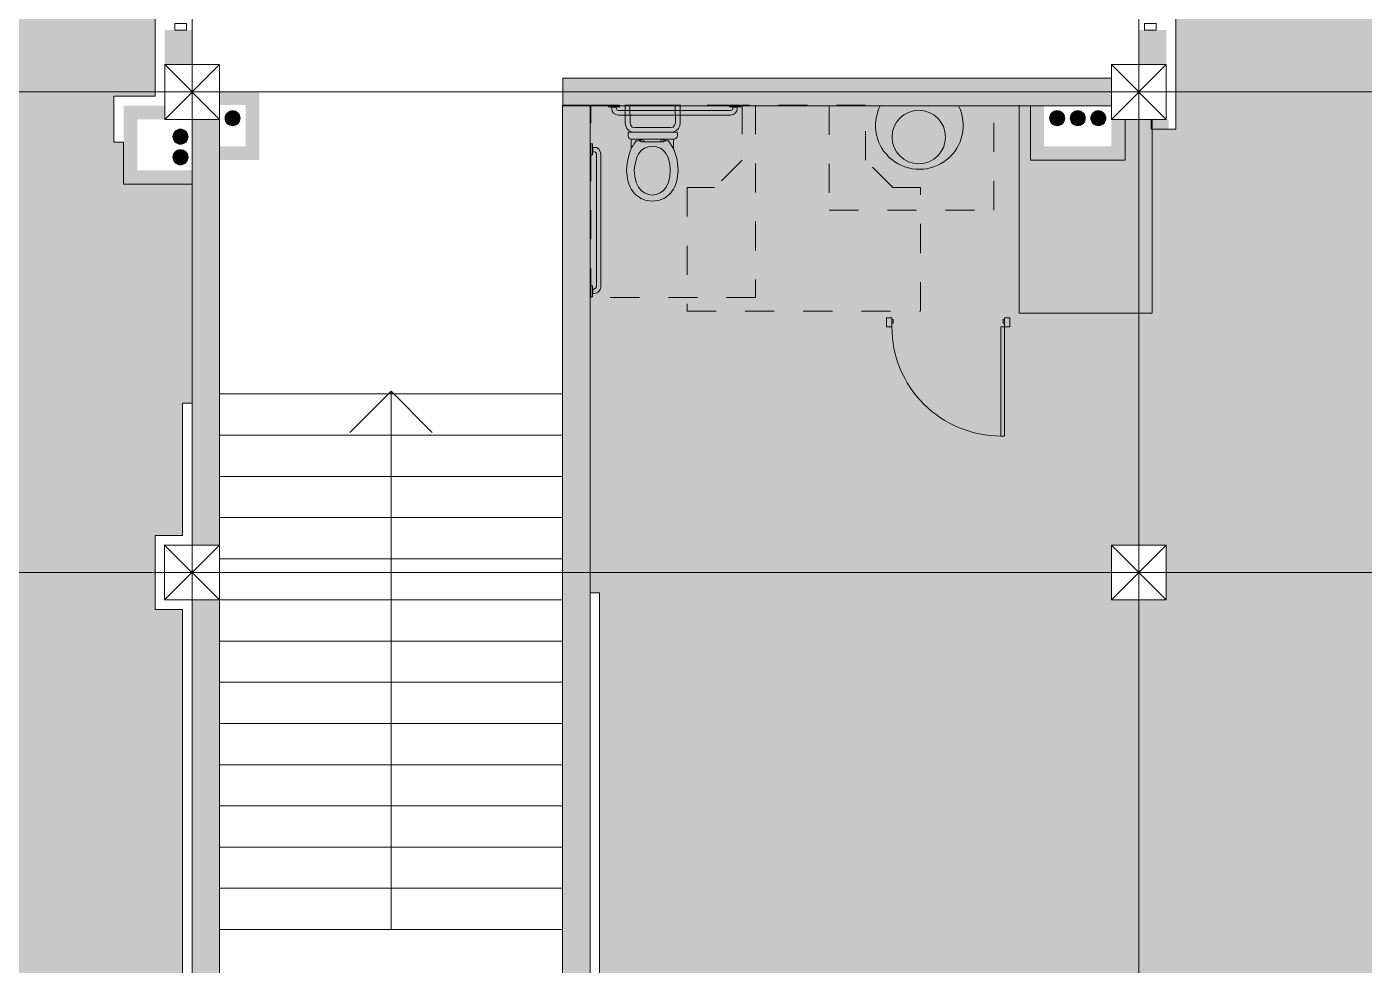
# Model space of a CAD drawing. Header units: millimetres. Extents: x 476244520 to 476657119, y 4620824743 to 4621446928.
# Drawn here: x 476416742 to 476426491, y 4620877560 to 4620884395 of the extents above; entities that cross this region are included whole.
import ezdxf

# ---------------------------------------------------------------- set-up
doc = ezdxf.new("R2010")
doc.units = ezdxf.units.MM
doc.header["$MEASUREMENT"] = 0
doc.linetypes.add('Dashed', pattern=[423.333333, 211.666667, -211.666667])
for name, color, linetype, lineweight in [('0_Pen_No__6', 6, 'Continuous', 0), ('0_Pen_No__7_Pen_No__7_Pen_No__7', 7, 'Continuous', 0), ('2D Drafting - General_Pen_No__1_Pen_No__7', 7, 'Continuous', 0), ('2D Drafting - General_Pen_No__250_Pen_No__7_Pen_No__250', 7, 'Continuous', 0), ('2D Drafting - General_Pen_No__250_Pen_No__7_Pen_No__7', 7, 'Continuous', 0), ('2D Drafting - General_Pen_No__7_Pen_No__7_Pen_No__7', 7, 'Continuous', 0), ('Doors_Pen_No__7_Pen_No__7_Pen_No__7', 7, 'Continuous', 0), ('G-Anno-Nplt_Pen_No__151', 151, 'Continuous', 0), ('G-Anno-Nplt_Pen_No__4', 7, 'Continuous', 0), ('gegmebi_Pen_No__7_Pen_No__7', 7, 'Continuous', 0), ('New_0_Pen_No__7', 7, 'Continuous', 0), ('New_2D Drafting - General_Pen_No__250_Pen_No__7_Pen_No__7', 7, 'Continuous', 0), ('New_Car-Art_Pen_No__4', 7, 'Continuous', 0), ('New_shenobebi_Pen_No__7', 7, 'Continuous', 0), ('shaxtebi da milebi_Pen_No__1_Pen_No__1_Pen_No__1', 1, 'Continuous', 0), ('zoma_Pen_No__5_Pen_No__5', 5, 'Continuous', 0)]:
    doc.layers.add(name, color=color, linetype=linetype, lineweight=lineweight)
for name, color, linetype, lineweight, true_color in [('New_-------MISACVDOMOBIS_GEGMA_Pen_No__251', 7, 'Continuous', 0, 0x656565), ('shaxtebi da milebi_Pen_No__1_Pen_No__1_Pen_No__252', 7, 'Continuous', 0, 0x666666), ('shaxtebi da milebi_Pen_No__5_Pen_No__5_Pen_No__252', 7, 'Continuous', 0, 0x666666)]:
    doc.layers.add(name, color=color, linetype=linetype, lineweight=lineweight, true_color=true_color)

msp = doc.modelspace()

# ---------------------------------------------------------------- hatches: boundary and pattern name
at = {"layer": '2D Drafting - General_Pen_No__250_Pen_No__7_Pen_No__7', "linetype": 'Continuous', "lineweight": 0}
for points in [[(476417747.729, 4620884370.243), (476417947.729, 4620884370.243), (476417947.729, 4620884120.243), (476417747.729, 4620884120.243)], [(476425047.729, 4620884370.243), (476424847.729, 4620884370.243), (476424847.729, 4620884120.243), (476425047.729, 4620884120.243)], [(476420648.518, 4620883820.243), (476420648.518, 4620884020.243), (476424647.729, 4620884020.243), (476424647.729, 4620883820.243)], [(476418147.729, 4620883823.958), (476418147.729, 4620883923.501), (476418437.917, 4620883923.501), (476418437.917, 4620883423.501), (476418147.729, 4620883423.501), (476418147.729, 4620883523.501), (476418337.729, 4620883523.501), (476418337.729, 4620883823.958)], [(476417947.729, 4620883249.225), (476417447.729, 4620883249.225), (476417447.729, 4620883820.243), (476417747.729, 4620883820.243), (476417747.729, 4620883720.243), (476417547.729, 4620883720.243), (476417547.729, 4620883349.413), (476417947.729, 4620883349.413)], [(476420847.729, 4620873520.243), (476420847.729, 4620883823.501), (476420647.729, 4620883823.501), (476420647.729, 4620873520.243)], [(476424747.462, 4620883523.501), (476424747.462, 4620883720.243), (476424647.729, 4620883720.243), (476424647.729, 4620883523.501), (476424157.729, 4620883523.501), (476424157.729, 4620883823.501), (476424057.541, 4620883823.501), (476424057.541, 4620883423.501), (476424747.462, 4620883423.501)], [(476418147.729, 4620880620.243), (476417947.729, 4620880620.243), (476417947.729, 4620883720.243), (476418147.729, 4620883720.243)], [(476418147.729, 4620873720.243), (476417947.729, 4620873720.243), (476417947.729, 4620880220.243), (476418147.729, 4620880220.243)]]:
    msp.add_hatch(color=7, dxfattribs=at).paths.add_polyline_path(points)
at = {"layer": 'G-Anno-Nplt_Pen_No__151', "linetype": 'Continuous', "lineweight": 0, "true_color": 0x1f2f3f}
msp.add_hatch(color=169, dxfattribs=at).paths.add_polyline_path([(476417447.729, 4620883249.225), (476417947.729, 4620883249.225), (476417947.729, 4620881652.319), (476417877.729, 4620881652.319), (476417877.729, 4620880690.243), (476417678.519, 4620880690.243), (476417678.519, 4620880150.243), (476417877.729, 4620880150.243), (476417877.729, 4620875190.247), (476414277.553, 4620875190.247), (476414277.553, 4620873590.302), (476411617.729, 4620873590.302), (476411617.729, 4620873940.373), (476411217.729, 4620873940.373), (476411217.729, 4620880150.244), (476411317.729, 4620880150.244), (476411317.729, 4620880690.243), (476411217.729, 4620880690.243), (476411217.729, 4620881985.806), (476411147.729, 4620881985.806), (476411147.729, 4620883720.243), (476411217.729, 4620883720.243), (476411247.729, 4620883720.243), (476411247.729, 4620883950.243), (476411617.729, 4620883950.243), (476411617.729, 4620884780.431), (476411217.729, 4620884780.431), (476411217.729, 4620890550.244), (476411317.729, 4620890550.244), (476411317.729, 4620890750.243), (476417677.729, 4620890750.243), (476417677.729, 4620883890.243), (476417377.729, 4620883890.243), (476417377.729, 4620883554.047), (476417447.729, 4620883554.047)])
h = msp.add_hatch(color=169, dxfattribs=at)
h.paths.add_polyline_path([(476424057.541, 4620883820.244), (476420847.729, 4620883820.244), (476420847.729, 4620880272.083), (476420917.729, 4620880272.083), (476420917.729, 4620873790.243), (476420917.729, 4620873590.302), (476424577.729, 4620873590.302), (476424577.729, 4620873790.243), (476424777.729, 4620873790.243), (476424777.729, 4620875190.239), (476431677.729, 4620875190.239), (476431677.729, 4620878791.892), (476431747.729, 4620878791.892), (476431747.729, 4620880220.244), (476431127.541, 4620880220.244), (476431127.541, 4620880620.244), (476431127.541, 4620880690.244), (476431677.729, 4620880690.244), (476431677.729, 4620882714.552), (476431677.729, 4620883650.243), (476431477.729, 4620883650.243), (476431477.729, 4620883950.243), (476431277.729, 4620883950.243), (476431277.729, 4620884630.431), (476431677.729, 4620884630.431), (476431677.729, 4620890550.244), (476431477.729, 4620890550.244), (476431477.729, 4620890750.243), (476425117.729, 4620890750.243), (476425117.729, 4620883650.244), (476424937.73, 4620883650.244), (476424937.73, 4620883720.243), (476424747.462, 4620883720.243), (476424747.462, 4620883650.244), (476424747.462, 4620883423.501), (476424057.541, 4620883423.501)])
h.paths.add_polyline_path([(476425047.729, 4620880220.244), (476424647.729, 4620880220.244), (476424647.729, 4620880620.244), (476425047.729, 4620880620.244)], flags=0)
at = {"layer": 'New_2D Drafting - General_Pen_No__250_Pen_No__7_Pen_No__7', "linetype": 'Continuous', "lineweight": 0}
for points in [[(476425064.412, 4620882309.306), (476424944.412, 4620882309.306), (476424944.412, 4620883720.243), (476425064.412, 4620883720.243)], [(476423008.302, 4620882309.306), (476420854.412, 4620882309.306), (476420854.412, 4620882153.501), (476423008.302, 4620882153.501)], [(476425064.412, 4620882309.306), (476423908.302, 4620882309.306), (476423908.302, 4620882153.501), (476425064.412, 4620882153.501)]]:
    msp.add_hatch(color=7, dxfattribs=at).paths.add_polyline_path(points)
at = {"layer": 'shaxtebi da milebi_Pen_No__1_Pen_No__1_Pen_No__1', "linetype": 'Continuous', "lineweight": 0}
for points in [[(476418297.729, 4620883728.502, -1), (476418187.729, 4620883728.502, -1)], [(476424497.729, 4620883728.502, 1), (476424607.729, 4620883728.502, 1)], [(476417862.729, 4620883539.413, -1), (476417862.729, 4620883649.413, -1)]]:
    msp.add_hatch(color=1, dxfattribs=at).paths.add_polyline_path(points)
at = {"layer": 'shaxtebi da milebi_Pen_No__1_Pen_No__1_Pen_No__252', "linetype": 'Continuous', "lineweight": 0, "true_color": 0x666666}
msp.add_hatch(color=251, dxfattribs=at).paths.add_polyline_path([(476417862.729, 4620883389.413, -1), (476417862.729, 4620883499.413, -1)])
at = {"layer": 'shaxtebi da milebi_Pen_No__5_Pen_No__5_Pen_No__252', "linetype": 'Continuous', "lineweight": 0, "true_color": 0x666666}
for points in [[(476424197.729, 4620883728.502, -1), (476424307.729, 4620883728.502, -1)], [(476424347.729, 4620883728.502, -1), (476424457.729, 4620883728.502, -1)]]:
    msp.add_hatch(color=251, dxfattribs=at).paths.add_polyline_path(points)

# ---------------------------------------------------------------- linework, layer by layer
at = {"layer": '0_Pen_No__6', "color": 6, "linetype": 'Dashed', "lineweight": 0}
msp.add_lwpolyline([(476423255.694, 4620882323.501), (476423255.694, 4620883223.501), (476423055.694, 4620883223.501), (476422855.694, 4620883423.501), (476422855.694, 4620883823.501), (476421955.694, 4620883823.501), (476421955.694, 4620883423.501), (476421755.694, 4620883223.501), (476421555.694, 4620883223.501), (476421555.694, 4620882323.501)], close=True, dxfattribs=at)
at = {"layer": '0_Pen_No__7_Pen_No__7_Pen_No__7', "color": 7, "linetype": 'Continuous', "lineweight": 0}
msp.add_circle((476423243.998, 4620883591.743), 194.708, dxfattribs=at)
msp.add_arc((476423248.313, 4620883676.228), 319.521, 153.2098837, 26.7901186, dxfattribs=at)
at = {"layer": '2D Drafting - General_Pen_No__1_Pen_No__7', "color": 7, "linetype": 'Continuous', "lineweight": 0}
for p, q in [((476418147.729, 4620883720.243), (476417747.729, 4620884120.243)), ((476417747.729, 4620883720.243), (476418147.729, 4620884120.243)), ((476425047.729, 4620883720.243), (476424647.729, 4620884120.243)), ((476424647.729, 4620883720.243), (476425047.729, 4620884120.243)), ((476417746.94, 4620880220.243), (476418146.94, 4620880620.243)), ((476418146.94, 4620880220.243), (476417746.94, 4620880620.243)), ((476425047.729, 4620880220.243), (476424647.729, 4620880620.243)), ((476424647.729, 4620880220.243), (476425047.729, 4620880620.243))]:
    msp.add_line(p, q, dxfattribs=at)
at = {"layer": '2D Drafting - General_Pen_No__1_Pen_No__7', "color": 7, "linetype": 'Continuous', "lineweight": 0, "flags": 128}
for points in [[(476417747.729, 4620883720.243), (476418147.729, 4620883720.243), (476418147.729, 4620884120.243), (476417747.729, 4620884120.243)], [(476424647.729, 4620883720.243), (476425047.729, 4620883720.243), (476425047.729, 4620884120.243), (476424647.729, 4620884120.243)], [(476418146.94, 4620880220.243), (476417746.94, 4620880220.243), (476417746.94, 4620880620.243), (476418146.94, 4620880620.243)], [(476424647.729, 4620880220.243), (476425047.729, 4620880220.243), (476425047.729, 4620880620.243), (476424647.729, 4620880620.243)]]:
    msp.add_lwpolyline(points, close=True, dxfattribs=at)
at = {"layer": '2D Drafting - General_Pen_No__250_Pen_No__7_Pen_No__250', "color": 7, "linetype": 'Continuous', "lineweight": 0, "flags": 128}
for points in [[(476420847.729, 4620873520.243), (476420847.729, 4620883823.501), (476420647.729, 4620883823.501), (476420647.729, 4620873520.243)], [(476418147.729, 4620880620.243), (476417947.729, 4620880620.243), (476417947.729, 4620883720.243), (476418147.729, 4620883720.243)], [(476418147.729, 4620873720.243), (476417947.729, 4620873720.243), (476417947.729, 4620880220.243), (476418147.729, 4620880220.243)]]:
    msp.add_lwpolyline(points, close=True, dxfattribs=at)
at = {"layer": '2D Drafting - General_Pen_No__250_Pen_No__7_Pen_No__7', "color": 7, "linetype": 'Continuous', "lineweight": 0, "flags": 128}
msp.add_lwpolyline([(476420648.518, 4620883820.243), (476420648.518, 4620884020.243), (476424647.729, 4620884020.243), (476424647.729, 4620883820.243)], close=True, dxfattribs=at)
at = {"layer": '2D Drafting - General_Pen_No__7_Pen_No__7_Pen_No__7', "color": 7, "linetype": 'Continuous', "lineweight": 0}
msp.add_arc((476423842.124, 4620882208.317), 794.311, 179.9983185, 270, dxfattribs=at)
at = {"layer": 'Doors_Pen_No__7_Pen_No__7_Pen_No__7', "color": 7, "linetype": 'Continuous', "lineweight": 0, "flags": 128}
for points in [[(476417906.365, 4620884370.243), (476417906.365, 4620884419.632), (476417821.698, 4620884419.632), (476417821.698, 4620884370.243)], [(476424889.094, 4620884370.243), (476424889.094, 4620884419.632), (476424973.76, 4620884419.632), (476424973.76, 4620884370.243)], [(476423008.302, 4620882276.074), (476423047.813, 4620882276.074), (476423047.813, 4620882208.34), (476423008.302, 4620882208.34)], [(476423056.702, 4620882261.674), (476423047.813, 4620882261.674), (476423047.813, 4620882235.007), (476423056.702, 4620882235.007)], [(476423868.791, 4620882208.317), (476423842.124, 4620882208.317), (476423842.124, 4620881414.006), (476423868.791, 4620881414.006)], [(476423868.791, 4620882261.65), (476423859.902, 4620882261.65), (476423859.902, 4620882234.984), (476423868.791, 4620882234.984)], [(476423908.302, 4620882276.05), (476423868.791, 4620882276.05), (476423868.791, 4620882208.317), (476423908.302, 4620882208.317)]]:
    msp.add_lwpolyline(points, close=True, dxfattribs=at)
at = {"layer": 'G-Anno-Nplt_Pen_No__4', "color": 7, "linetype": 'Continuous', "lineweight": 0, "flags": 128}
for points in [[(476411317.729, 4620890750.243), (476417677.729, 4620890750.243), (476417677.729, 4620883890.243), (476417377.729, 4620883890.243), (476417377.729, 4620883554.047), (476417447.729, 4620883554.047), (476417447.729, 4620883249.225), (476417947.729, 4620883249.225), (476417947.729, 4620881652.319), (476417877.729, 4620881652.319), (476417877.729, 4620880690.243), (476417678.519, 4620880690.243), (476417678.519, 4620880150.243), (476417877.729, 4620880150.243), (476417877.729, 4620875190.247)], [(476431477.729, 4620890750.243), (476425117.729, 4620890750.243), (476425117.729, 4620883650.244), (476424937.73, 4620883650.244), (476424937.73, 4620883720.243), (476424747.462, 4620883720.243), (476424747.462, 4620883650.244), (476424747.462, 4620883423.501), (476424057.541, 4620883423.501), (476424057.541, 4620883820.244), (476420847.729, 4620883820.244), (476420847.729, 4620880272.083), (476420917.729, 4620880272.083), (476420917.729, 4620873790.243), (476420917.729, 4620873590.302), (476424577.729, 4620873590.302), (476424577.729, 4620873790.243), (476424777.729, 4620873790.243), (476424777.729, 4620875190.239), (476431677.729, 4620875190.239)]]:
    msp.add_lwpolyline(points, dxfattribs=at)
msp.add_lwpolyline([(476425047.729, 4620880220.244), (476424647.729, 4620880220.244), (476424647.729, 4620880620.244), (476425047.729, 4620880620.244)], close=True, dxfattribs=at)
at = {"layer": 'gegmebi_Pen_No__7_Pen_No__7', "color": 7, "linetype": 'Continuous', "lineweight": 0, "flags": 128}
for points in [[(476419397.729, 4620881740.242), (476419097.729, 4620881440.242)], [(476419397.729, 4620877820.242), (476419397.729, 4620881740.242), (476419697.729, 4620881440.242)]]:
    msp.add_lwpolyline(points, dxfattribs=at)
at = {"layer": 'New_-------MISACVDOMOBIS_GEGMA_Pen_No__251', "color": 251, "linetype": 'Dashed', "lineweight": 0, "true_color": 0x656565}
for points in [[(476422054.412, 4620883823.501), (476422054.412, 4620882423.501), (476420854.412, 4620882423.501), (476420854.412, 4620883823.501)], [(476423791.983, 4620883060.243), (476423791.983, 4620883820.243), (476422591.983, 4620883820.243), (476422591.983, 4620883060.243)]]:
    msp.add_lwpolyline(points, close=True, dxfattribs=at)
at = {"layer": 'New_0_Pen_No__7', "color": 7, "linetype": 'Continuous', "lineweight": 0}
msp.add_lwpolyline([(476424944.412, 4620883720.243), (476424944.412, 4620882309.306), (476423974.412, 4620882309.306), (476423974.412, 4620883823.501)], dxfattribs=at)
at = {"layer": 'New_Car-Art_Pen_No__4', "color": 7, "linetype": 'Continuous', "lineweight": 0}
for points in [[(476420981.412, 4620883823.501), (476421061.845, 4620883823.501), (476421061.845, 4620883812.92), (476420981.412, 4620883812.92)], [(476421864.062, 4620883823.501), (476421946.612, 4620883823.501), (476421946.612, 4620883812.92), (476421864.062, 4620883812.92)], [(476421457.662, 4620883575.851), (476421455.545, 4620883548.334)], [(476420854.412, 4620883461.551), (476420864.995, 4620883461.551), (476420864.995, 4620883541.984), (476420854.412, 4620883541.984)], [(476420864.995, 4620883482.718), (476420867.112, 4620883482.718), (476420869.229, 4620883484.834), (476420869.229, 4620883516.584), (476420864.995, 4620883520.818)], [(476420854.412, 4620882428.618), (476420864.995, 4620882428.618), (476420864.995, 4620882509.047), (476420854.412, 4620882509.047)], [(476420864.995, 4620882449.784), (476420867.112, 4620882449.784), (476420869.229, 4620882451.901), (476420869.229, 4620882483.651), (476420867.112, 4620882485.768), (476420864.995, 4620882487.884)]]:
    msp.add_lwpolyline(points, close=True, dxfattribs=at)
for points in [[(476421002.579, 4620883812.918), (476421006.812, 4620883808.684)], [(476421002.579, 4620883812.918), (476421040.679, 4620883812.918)], [(476421006.812, 4620883808.684), (476421006.812, 4620883800.218)], [(476421038.562, 4620883808.684), (476421006.812, 4620883808.684)], [(476421006.812, 4620883800.218), (476421008.929, 4620883781.168), (476421019.512, 4620883766.351), (476421036.445, 4620883755.768), (476421053.379, 4620883751.534)], [(476421038.562, 4620883808.684), (476421040.679, 4620883810.801), (476421040.679, 4620883812.918)], [(476421038.562, 4620883808.684), (476421038.562, 4620883800.218)], [(476421038.562, 4620883800.218), (476421042.795, 4620883789.634), (476421053.379, 4620883785.401)], [(476421040.679, 4620883812.918), (476421042.795, 4620883812.918)], [(476421053.379, 4620883785.401), (476421872.529, 4620883785.401)], [(476421104.179, 4620883694.384), (476421104.179, 4620883825.618)], [(476421104.179, 4620883823.501), (476421504.229, 4620883825.618)], [(476421138.045, 4620883825.618), (476421140.162, 4620883694.384)], [(476421470.362, 4620883694.384), (476421468.245, 4620883825.618)], [(476421504.229, 4620883825.618), (476421504.229, 4620883694.384)], [(476421872.529, 4620883751.534), (476421891.579, 4620883755.768), (476421906.395, 4620883766.351), (476421916.979, 4620883781.168), (476421921.212, 4620883800.218), (476421921.212, 4620883808.684)], [(476421872.529, 4620883785.401), (476421885.229, 4620883789.634), (476421889.462, 4620883800.218)], [(476421891.579, 4620883823.501), (476421878.879, 4620883823.501)], [(476421885.229, 4620883812.918), (476421889.462, 4620883808.684)], [(476421885.229, 4620883812.918), (476421923.329, 4620883812.918)], [(476421921.212, 4620883808.684), (476421889.462, 4620883808.684)], [(476421889.462, 4620883808.684), (476421889.462, 4620883800.218)], [(476421906.395, 4620883823.501), (476421893.695, 4620883823.501)], [(476421914.862, 4620883823.501), (476421908.512, 4620883823.501)], [(476421921.212, 4620883823.501), (476421916.979, 4620883823.501)], [(476421921.212, 4620883808.684), (476421923.329, 4620883810.801), (476421923.329, 4620883812.918)], [(476421929.679, 4620883823.501), (476421923.329, 4620883823.501)], [(476421923.329, 4620883812.918), (476421925.445, 4620883812.918)], [(476421936.029, 4620883823.501), (476421931.795, 4620883823.501)], [(476421944.495, 4620883823.501), (476421938.145, 4620883823.501)], [(476421053.379, 4620883751.534), (476421872.529, 4620883751.534)], [(476421104.179, 4620883694.384), (476421108.412, 4620883673.218), (476421116.879, 4620883654.168), (476421131.695, 4620883639.351), (476421150.745, 4620883628.768), (476421171.912, 4620883626.651)], [(476421140.162, 4620883694.384), (476421144.395, 4620883677.451), (476421154.979, 4620883664.751), (476421171.912, 4620883660.518)], [(476421171.912, 4620883660.518), (476421436.495, 4620883660.518)], [(476421436.495, 4620883626.651), (476421457.662, 4620883628.768), (476421476.712, 4620883639.351), (476421491.529, 4620883654.168), (476421502.112, 4620883673.218), (476421504.229, 4620883694.384)], [(476421436.495, 4620883660.518), (476421453.429, 4620883664.751), (476421464.012, 4620883677.451), (476421470.362, 4620883694.384)], [(476421125.345, 4620883626.651), (476421125.345, 4620883601.251), (476421127.462, 4620883588.551), (476421135.929, 4620883580.084), (476421148.629, 4620883575.851)], [(476421125.345, 4620883626.651), (476421485.179, 4620883626.651), (476421485.179, 4620883601.251)], [(476421144.395, 4620883633.001), (476421144.395, 4620883626.651)], [(476421146.512, 4620883575.851), (476421148.629, 4620883548.334), (476421148.629, 4620883537.751)], [(476421459.779, 4620883575.851), (476421148.629, 4620883575.851)], [(476421436.495, 4620883626.651), (476421171.912, 4620883626.651)], [(476421184.612, 4620883563.151), (476421218.479, 4620883563.151)], [(476421245.995, 4620883556.801), (476421239.645, 4620883567.384), (476421226.945, 4620883571.618), (476421214.245, 4620883571.618), (476421205.779, 4620883563.151)], [(476421218.479, 4620883563.151), (476421218.479, 4620883556.801), (476421301.029, 4620883556.801)], [(476421385.695, 4620883563.151), (476421385.695, 4620883556.801), (476421301.029, 4620883556.801)], [(476421398.395, 4620883563.151), (476421389.929, 4620883571.618), (476421377.229, 4620883571.618), (476421364.529, 4620883567.384), (476421358.179, 4620883556.801)], [(476421419.562, 4620883563.151), (476421385.695, 4620883563.151)], [(476421459.779, 4620883626.651), (476421459.779, 4620883630.884)], [(476421459.779, 4620883575.851), (476421472.479, 4620883580.084), (476421480.945, 4620883588.551), (476421485.179, 4620883601.251)], [(476420869.229, 4620883516.584), (476420877.695, 4620883516.584)], [(476420869.229, 4620883484.834), (476420877.695, 4620883484.834)], [(476420926.379, 4620882500.584), (476420926.379, 4620883470.018), (476420922.145, 4620883486.951), (476420911.562, 4620883503.884), (476420896.745, 4620883514.468), (476420877.695, 4620883516.584)], [(476420894.629, 4620882500.584), (476420894.629, 4620883470.018), (476420888.279, 4620883480.601), (476420877.695, 4620883484.834)], [(476421148.629, 4620883537.751), (476421148.629, 4620883525.051)], [(476421148.629, 4620883525.051), (476421148.629, 4620883506.001)], [(476421303.145, 4620883525.051), (476421273.512, 4620883520.818), (476421245.995, 4620883510.234), (476421220.595, 4620883493.301), (476421201.545, 4620883470.018), (476421188.845, 4620883442.501)], [(476421417.445, 4620883442.501), (476421402.629, 4620883470.018), (476421383.579, 4620883493.301), (476421360.295, 4620883510.234), (476421332.779, 4620883520.818), (476421303.145, 4620883525.051)], [(476421455.545, 4620883548.334), (476421455.545, 4620883506.001)], [(476421188.845, 4620883442.501), (476421176.145, 4620883395.934), (476421169.795, 4620883349.368), (476421174.029, 4620883302.801), (476421186.729, 4620883256.234)], [(476421417.445, 4620883256.234), (476421430.145, 4620883302.801), (476421432.262, 4620883349.368), (476421430.145, 4620883395.934), (476421417.445, 4620883440.384)], [(476421188.845, 4620883252.001), (476421201.545, 4620883226.601), (476421220.595, 4620883203.318), (476421245.995, 4620883184.268), (476421273.512, 4620883173.684), (476421303.145, 4620883169.451)], [(476421301.029, 4620883169.451), (476421330.662, 4620883173.684), (476421358.179, 4620883184.268), (476421383.579, 4620883203.318), (476421402.629, 4620883226.601), (476421415.329, 4620883254.118)], [(476420877.695, 4620882483.651), (476420888.279, 4620882490.001), (476420894.629, 4620882500.584)], [(476420877.695, 4620882451.901), (476420896.745, 4620882456.134), (476420911.562, 4620882466.718), (476420922.145, 4620882481.534), (476420926.379, 4620882500.584)], [(476420869.229, 4620882483.651), (476420877.695, 4620882483.651)], [(476420869.229, 4620882451.901), (476420877.695, 4620882451.901)]]:
    msp.add_lwpolyline(points, dxfattribs=at)
for points in [[(476421114.762, 4620883347.251), (476421116.879, 4620883376.884, -0.05573574), (476421133.402, 4620883467.755, -0.08957439), (476421174.029, 4620883550.451), (476421184.612, 4620883563.151)], [(476421489.412, 4620883347.251), (476421487.295, 4620883376.884, 0.13800534), (476421430.145, 4620883550.451), (476421419.562, 4620883563.151)], [(476421301.029, 4620883125.001), (476421281.979, 4620883127.118, -0.10914179), (476421218.894, 4620883145.223, -0.09152764), (476421168.115, 4620883186.424, -0.16741426), (476421118.995, 4620883307.034), (476421114.762, 4620883347.251)], [(476421301.029, 4620883125.001), (476421322.195, 4620883127.118, 0.10914179), (476421385.28, 4620883145.223, 0.09152764), (476421436.059, 4620883186.424, 0.16741426), (476421485.179, 4620883307.034), (476421489.412, 4620883347.251)]]:
    msp.add_lwpolyline(points, format="xyb", dxfattribs=at)
at = {"layer": 'New_shenobebi_Pen_No__7', "color": 7, "linetype": 'Continuous', "lineweight": 0}
for points in [[(476418147.729, 4620881720.243), (476420647.729, 4620881720.243), (476420647.729, 4620881420.243), (476418147.729, 4620881420.243)], [(476418147.729, 4620881420.243), (476420647.729, 4620881420.243), (476420647.729, 4620881120.243), (476418147.729, 4620881120.243)], [(476418147.729, 4620881120.243), (476420647.729, 4620881120.243), (476420647.729, 4620880820.243), (476418147.729, 4620880820.243)], [(476418147.729, 4620880820.243), (476420647.729, 4620880820.243), (476420647.729, 4620880520.243), (476418147.729, 4620880520.243)], [(476418147.729, 4620880520.243), (476420647.729, 4620880520.243), (476420647.729, 4620880220.243), (476418147.729, 4620880220.243)], [(476418147.729, 4620880220.243), (476420647.729, 4620880220.243), (476420647.729, 4620879920.243), (476418147.729, 4620879920.243)], [(476418147.729, 4620879920.243), (476420647.729, 4620879920.243), (476420647.729, 4620879620.243), (476418147.729, 4620879620.243)], [(476418147.729, 4620879620.243), (476420647.729, 4620879620.243), (476420647.729, 4620879320.243), (476418147.729, 4620879320.243)], [(476418147.729, 4620879320.243), (476420647.729, 4620879320.243), (476420647.729, 4620879020.243), (476418147.729, 4620879020.243)], [(476418147.729, 4620879020.243), (476420647.729, 4620879020.243), (476420647.729, 4620878720.243), (476418147.729, 4620878720.243)], [(476418147.729, 4620878720.243), (476420647.729, 4620878720.243), (476420647.729, 4620878420.243), (476418147.729, 4620878420.243)], [(476418147.729, 4620878420.243), (476420647.729, 4620878420.243), (476420647.729, 4620878120.243), (476418147.729, 4620878120.243)], [(476418147.729, 4620878120.243), (476420647.729, 4620878120.243), (476420647.729, 4620877820.242), (476418147.729, 4620877820.242)]]:
    msp.add_lwpolyline(points, close=True, dxfattribs=at)
at = {"layer": 'shaxtebi da milebi_Pen_No__1_Pen_No__1_Pen_No__1', "color": 1, "linetype": 'Continuous', "lineweight": 0, "flags": 128}
for points in [[(476418297.729, 4620883728.502, 1), (476418187.729, 4620883728.502, 1)], [(476424497.729, 4620883728.502, -1), (476424607.729, 4620883728.502, -1)], [(476417862.729, 4620883539.413, 1), (476417862.729, 4620883649.413, 1)]]:
    msp.add_lwpolyline(points, format="xyb", close=True, dxfattribs=at)
at = {"layer": 'shaxtebi da milebi_Pen_No__1_Pen_No__1_Pen_No__252', "color": 251, "linetype": 'Continuous', "lineweight": 0, "true_color": 0x666666, "flags": 128}
for points in [[(476417862.729, 4620883389.413, -1), (476417862.729, 4620883499.413, -1)], [(476417862.729, 4620883389.413, 1), (476417862.729, 4620883499.413, 1)]]:
    msp.add_lwpolyline(points, format="xyb", close=True, dxfattribs=at)
at = {"layer": 'shaxtebi da milebi_Pen_No__5_Pen_No__5_Pen_No__252', "color": 251, "linetype": 'Continuous', "lineweight": 0, "true_color": 0x666666, "flags": 128}
for points in [[(476424197.729, 4620883728.502, -1), (476424307.729, 4620883728.502, -1)], [(476424347.729, 4620883728.502, -1), (476424457.729, 4620883728.502, -1)]]:
    msp.add_lwpolyline(points, format="xyb", close=True, dxfattribs=at)
at = {"layer": 'zoma_Pen_No__5_Pen_No__5', "color": 5, "linetype": 'Continuous', "lineweight": 0}
for p, q in [((476417947.729, 4620895146.055), (476417947.729, 4620870435.248)), ((476424847.729, 4620895146.055), (476424847.729, 4620870435.248)), ((476386267.178, 4620883920.243), (476436153.559, 4620883920.243)), ((476386267.178, 4620883920.243), (476436153.559, 4620883920.243)), ((476386267.178, 4620880420.243), (476436153.559, 4620880420.243)), ((476386267.178, 4620880420.243), (476436153.559, 4620880420.243))]:
    msp.add_line(p, q, dxfattribs=at)

doc.saveas('drawing.dxf')
